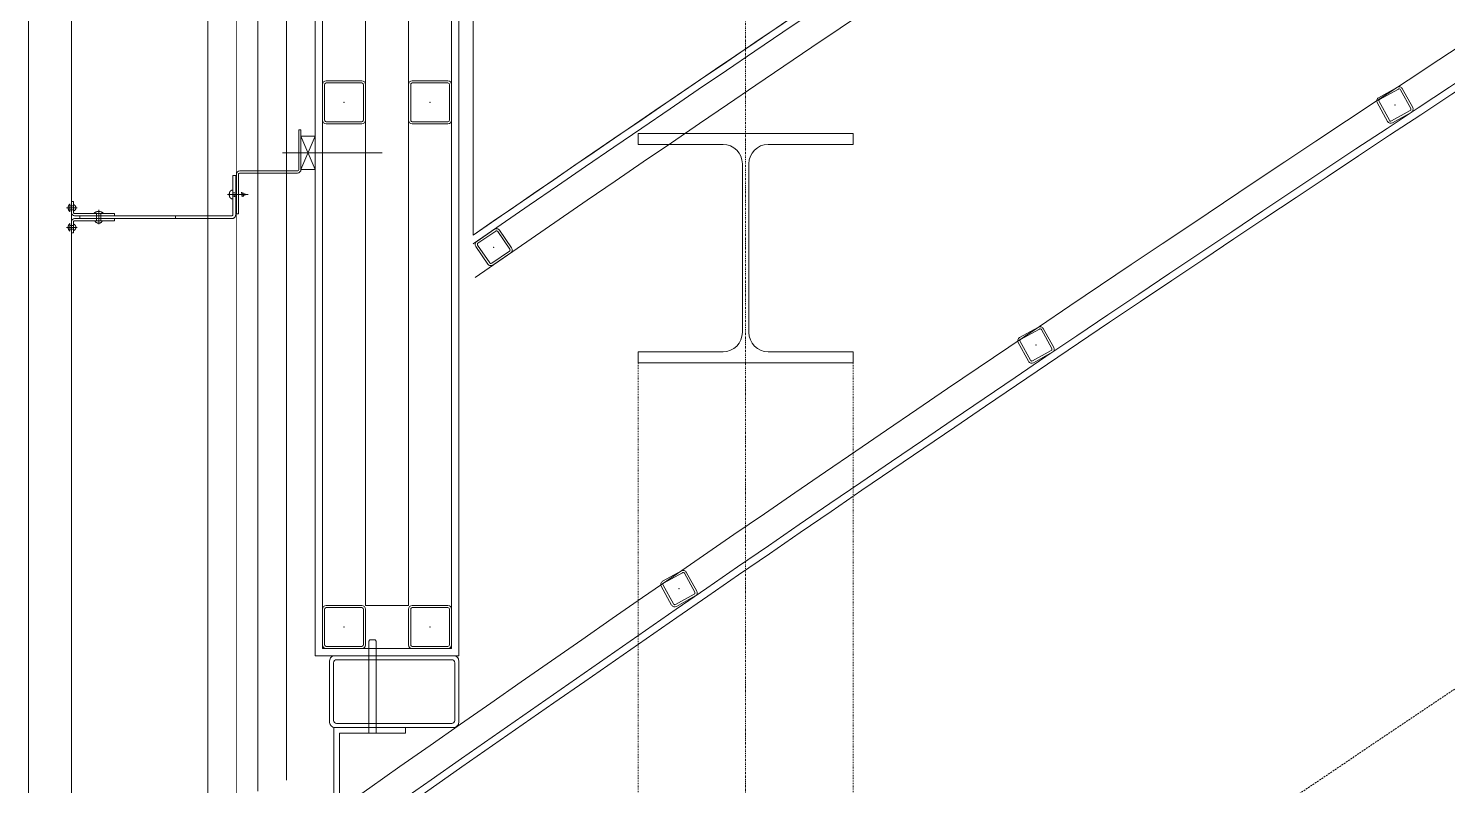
# Model space of a CAD drawing. Extents: x -1439 to 23780, y -1362 to 4476.
# Drawn here: x 7067.5 to 7265.4, y 870.8 to 976.3 of the extents above; entities that cross this region are included whole.
import ezdxf

# ---------------------------------------------------------------- set-up
doc = ezdxf.new("R2010")
doc.units = 0
doc.header["$MEASUREMENT"] = 0
for name, pattern in [('Audi$0$DASHDOT2', [0.5, 0.25, -0.125, 0, -0.125]), ('Audi$0$DOT2', [0.125, 0, -0.125]), ('Audi$0$HIDDEN', [0.375, 0.25, -0.125])]:
    doc.linetypes.add(name, pattern=pattern)
doc.layers.get('0').update_dxf_attribs({"color": 9, "lineweight": 9})
for name, color, linetype, lineweight in [('Audi$0$06C', 8, 'Continuous', 9), ('Audi$0$06D', 8, 'Continuous', 9), ('Audi$0$10', 8, 'Continuous', 9), ('Audi$0$11', 8, 'Continuous', 9), ('Audi$0$20', 8, 'Audi$0$DOT2', 9), ('Audi$0$24', 8, 'Audi$0$DASHDOT2', 9), ('Audi$0$33', 8, 'Audi$0$BATTING', 9), ('Audi$0$35', 8, 'Continuous', 9)]:
    doc.layers.add(name, color=color, linetype=linetype, lineweight=lineweight)
doc.linetypes.add('Audi$0$BATTING', pattern='A,0.0001,-0.1,[134,ltypeshp.shx,S=0.1,R=0,X=-0.1,Y=0],-0.2,[134,ltypeshp.shx,S=0.1,R=180,X=0.1,Y=0],-0.1', length=0.4001)

# ---------------------------------------------------------------- blocks, each defined once
blk = doc.blocks.new('Audi$0$prf-300')
for p, q in [((0, 32), (30, 32)), ((0, 30.45), (0, 32)), ((30, 32), (30, 30.45)), ((11.85, 30.45), (0, 30.45)), ((30, 30.45), (18.15, 30.45)), ((14.55, 27.75), (14.55, 4.25)), ((15.45, 27.75), (15.45, 4.25)), ((0, 1.55), (11.85, 1.55)), ((0, 0), (0, 1.55)), ((18.15, 1.55), (30, 1.55)), ((30, 1.55), (30, 0)), ((30, 0), (0, 0))]:
    blk.add_line(p, q)
for centre, start, end in [((11.85, 27.75), 0, 90), ((18.15, 27.75), 90, 180), ((11.85, 4.25), 270, 0), ((18.15, 4.25), 180, 270)]:
    blk.add_arc(centre, 2.7, start, end)
blk = doc.blocks.new('Audi$0$A$C35244029')
at = {"layer": 'Audi$0$10', "linetype": 'Continuous', "rotation": 34.60157386000044}
blk.add_blockref('Audi$0$prf-300', (-4203.82, -3207.28), dxfattribs=at)
blk = doc.blocks.new('Audi$0$p- alum kaplama profil')
at = {"lineweight": 13}
blk.add_lwpolyline([(7.12, 12.59), (7.12, 26.49)], dxfattribs=at)
at = {"lineweight": 5}
blk.add_lwpolyline([(9.44, 15.16), (4.79, 15.16), (4.79, 17.16), (9.44, 17.16)], close=True, dxfattribs=at)
for points in [[(4.79, 15.16), (9.44, 17.16)], [(9.44, 15.16), (4.79, 17.16)]]:
    blk.add_lwpolyline(points, dxfattribs=at)
at = {"lineweight": 18}
blk.add_lwpolyline([(4.09, 6.16), (-1.41, 6.16), (-1.41, 6.46), (4.09, 6.46, 0.414214), (4.29, 6.66), (4.29, 14.66, -0.414214), (4.79, 15.16), (10.29, 15.16), (10.29, 14.86), (4.79, 14.86, 0.414214), (4.59, 14.66), (4.59, 6.66, -0.414214)], format="xyb", close=True, dxfattribs=at)
blk.add_lwpolyline([(-2.06, 5.56), (-2.06, -2.34), (-2.06, -15.69), (-1.66, -15.69), (-1.66, -2.34), (-1.66, 5.56), (-1.66, 5.56), (-1.66, 5.57), (-1.66, 5.57), (-1.66, 5.58), (-1.66, 5.58), (-1.65, 5.59), (-1.65, 5.59), (-1.65, 5.59), (-1.65, 5.6), (-1.65, 5.6), (-1.64, 5.61), (-1.64, 5.61), (-1.64, 5.62), (-1.64, 5.62), (-1.63, 5.62), (-1.63, 5.63), (-1.63, 5.63), (-1.62, 5.63), (-1.62, 5.64), (-1.61, 5.64), (-1.61, 5.64), (-1.61, 5.64), (-1.6, 5.65), (-1.6, 5.65), (-1.59, 5.65), (-1.59, 5.65), (-1.58, 5.65), (-1.58, 5.65), (-1.57, 5.66), (-1.57, 5.66), (-1.56, 5.66), (-1.56, 5.66), (3.94, 5.66), (3.94, 6.06), (-1.56, 6.06), (-1.58, 6.06), (-1.61, 6.05), (-1.63, 6.05), (-1.66, 6.05), (-1.68, 6.04), (-1.7, 6.03), (-1.73, 6.03), (-1.75, 6.02), (-1.77, 6.01), (-1.79, 6), (-1.82, 5.99), (-1.84, 5.97), (-1.86, 5.96), (-1.88, 5.94), (-1.89, 5.93), (-1.91, 5.91), (-1.93, 5.89), (-1.95, 5.87), (-1.96, 5.85), (-1.97, 5.83), (-1.99, 5.81), (-2, 5.79), (-2.01, 5.77), (-2.02, 5.75), (-2.03, 5.72), (-2.04, 5.7), (-2.04, 5.68), (-2.05, 5.65), (-2.05, 5.63), (-2.06, 5.61), (-2.06, 5.58)], close=True)
blk.add_lwpolyline([(-1.66, -2.34), (-2.06, -2.34)])
for points in [[(-2.36, -10.84), (-2.36, -16.39), (-2.36, -16.39, -0.414214), (-2.51, -16.54), (-2.51, -16.54), (-4.06, -16.54), (-4.06, -16.84), (-2.51, -16.84), (-2.51, -16.84, 0.414214), (-2.06, -16.39), (-2.06, -10.84)], [(-1.36, -10.84), (-1.66, -10.84), (-1.66, -16.39, 0.414214), (-1.21, -16.84), (-1.21, -16.84), (0.34, -16.84), (0.34, -16.54), (-1.21, -16.54), (-1.21, -16.54, -0.414214), (-1.36, -16.39), (-1.36, -16.39)]]:
    blk.add_lwpolyline(points, format="xyb", close=True)
for points in [[(1.61, 6.87, -10), (0.98, 6.96, -10)], [(1.56, 7.05, -10), (1.02, 7.13, -10)], [(1.05, 6.91, -10), (1.29, 7.56, -10)], [(1.05, 5.83, -10), (1.05, 6.01, -10)], [(1.29, 4.93, -10), (1.29, 7.8, -10)], [(1.53, 6.82, -10), (1.29, 7.56, -10)], [(1.29, 6.16, -10), (1.29, 6.26, -10)], [(0.67, 5.66, -10), (1.91, 5.66, -10)], [(0.67, 5.66, -10), (0.67, 5.64, -10), (0.67, 5.62, -10), (0.67, 5.6, -10), (0.68, 5.58, -10), (0.68, 5.56, -10), (0.69, 5.54, -10), (0.69, 5.52, -10), (0.7, 5.5, -10), (0.7, 5.48, -10), (0.71, 5.46, -10), (0.72, 5.45, -10), (0.73, 5.43, -10), (0.74, 5.41, -10), (0.75, 5.4, -10), (0.76, 5.38, -10), (0.77, 5.36, -10), (0.79, 5.35, -10), (0.8, 5.33, -10), (0.81, 5.32, -10), (0.83, 5.31, -10), (0.84, 5.29, -10), (0.86, 5.28, -10), (0.87, 5.27, -10), (0.89, 5.26, -10), (0.91, 5.25, -10), (0.92, 5.24, -10), (0.94, 5.23, -10), (0.96, 5.22, -10), (0.98, 5.21, -10), (1, 5.21, -10), (1.02, 5.2, -10), (1.03, 5.2, -10)], [(0.96, 5.66, -10), (0.97, 5.66, -10), (0.97, 5.66, -10), (0.97, 5.66, -10), (0.98, 5.66, -10), (0.98, 5.66, -10), (0.99, 5.66, -10), (0.99, 5.66, -10), (1, 5.66, -10), (1, 5.67, -10), (1, 5.67, -10), (1.01, 5.67, -10), (1.01, 5.67, -10), (1.01, 5.67, -10), (1.02, 5.68, -10), (1.02, 5.68, -10), (1.02, 5.68, -10), (1.03, 5.69, -10), (1.03, 5.69, -10), (1.03, 5.69, -10), (1.04, 5.7, -10), (1.04, 5.7, -10), (1.04, 5.7, -10), (1.04, 5.71, -10), (1.04, 5.71, -10), (1.05, 5.72, -10), (1.05, 5.72, -10), (1.05, 5.72, -10), (1.05, 5.73, -10), (1.05, 5.73, -10), (1.05, 5.74, -10), (1.05, 5.74, -10), (1.05, 5.75, -10)], [(1.33, 5.85, -10), (0.98, 5.88, -10)], [(1.03, 5.2, -10), (1.04, 5.2, -10), (1.05, 5.19, -10), (1.05, 5.19, -10), (1.06, 5.19, -10), (1.06, 5.19, -10), (1.07, 5.19, -10), (1.07, 5.19, -10), (1.08, 5.19, -10), (1.08, 5.19, -10), (1.09, 5.19, -10), (1.09, 5.18, -10), (1.1, 5.18, -10), (1.1, 5.18, -10), (1.11, 5.18, -10), (1.11, 5.18, -10), (1.12, 5.18, -10), (1.12, 5.18, -10), (1.13, 5.18, -10), (1.13, 5.18, -10), (1.14, 5.18, -10), (1.15, 5.18, -10), (1.15, 5.18, -10), (1.16, 5.17, -10), (1.16, 5.17, -10), (1.17, 5.17, -10), (1.17, 5.17, -10), (1.18, 5.17, -10), (1.18, 5.17, -10), (1.19, 5.17, -10), (1.19, 5.17, -10), (1.2, 5.17, -10), (1.2, 5.17, -10)], [(1.05, 5.75, -10), (1.05, 5.83, -10)], [(1.2, 5.17, -10), (1.2, 5.2, -10)], [(1.38, 5.2, -10), (1.2, 5.2, -10)], [(1.38, 5.17, -10), (1.38, 5.2, -10)], [(1.38, 5.17, -10), (1.38, 5.17, -10), (1.39, 5.17, -10), (1.39, 5.17, -10), (1.4, 5.17, -10), (1.41, 5.17, -10), (1.41, 5.17, -10), (1.42, 5.17, -10), (1.42, 5.17, -10), (1.43, 5.17, -10), (1.43, 5.18, -10), (1.44, 5.18, -10), (1.44, 5.18, -10), (1.45, 5.18, -10), (1.45, 5.18, -10), (1.46, 5.18, -10), (1.46, 5.18, -10), (1.47, 5.18, -10), (1.47, 5.18, -10), (1.48, 5.18, -10), (1.48, 5.18, -10), (1.49, 5.18, -10), (1.5, 5.19, -10), (1.5, 5.19, -10), (1.51, 5.19, -10), (1.51, 5.19, -10), (1.52, 5.19, -10), (1.52, 5.19, -10), (1.53, 5.19, -10), (1.53, 5.19, -10), (1.54, 5.19, -10), (1.54, 5.2, -10), (1.55, 5.2, -10)], [(1.53, 5.75, -10), (1.53, 5.92, -10)], [(1.53, 5.75, -10), (1.53, 5.74, -10), (1.53, 5.74, -10), (1.53, 5.73, -10), (1.53, 5.73, -10), (1.53, 5.72, -10), (1.54, 5.72, -10), (1.54, 5.72, -10), (1.54, 5.71, -10), (1.54, 5.71, -10), (1.54, 5.7, -10), (1.54, 5.7, -10), (1.55, 5.7, -10), (1.55, 5.69, -10), (1.55, 5.69, -10), (1.55, 5.69, -10), (1.56, 5.68, -10), (1.56, 5.68, -10), (1.56, 5.68, -10), (1.57, 5.67, -10), (1.57, 5.67, -10), (1.58, 5.67, -10), (1.58, 5.67, -10), (1.58, 5.67, -10), (1.59, 5.66, -10), (1.59, 5.66, -10), (1.6, 5.66, -10), (1.6, 5.66, -10), (1.6, 5.66, -10), (1.61, 5.66, -10), (1.61, 5.66, -10), (1.62, 5.66, -10), (1.62, 5.66, -10)], [(1.55, 5.2, -10), (1.57, 5.2, -10), (1.59, 5.21, -10), (1.6, 5.21, -10), (1.62, 5.22, -10), (1.64, 5.23, -10), (1.66, 5.24, -10), (1.68, 5.25, -10), (1.69, 5.26, -10), (1.71, 5.27, -10), (1.73, 5.28, -10), (1.74, 5.29, -10), (1.76, 5.31, -10), (1.77, 5.32, -10), (1.78, 5.33, -10), (1.8, 5.35, -10), (1.81, 5.36, -10), (1.82, 5.38, -10), (1.83, 5.4, -10), (1.84, 5.41, -10), (1.85, 5.43, -10), (1.86, 5.45, -10), (1.87, 5.46, -10), (1.88, 5.48, -10), (1.89, 5.5, -10), (1.89, 5.52, -10), (1.9, 5.54, -10), (1.9, 5.56, -10), (1.9, 5.58, -10), (1.91, 5.6, -10), (1.91, 5.62, -10), (1.91, 5.64, -10), (1.91, 5.66, -10)], [(-2.86, -13.04, 0), (-0.86, -13.04, 0)], [(-2.36, -12.52, 0), (-2.4, -12.53, 0), (-2.43, -12.56, 0), (-2.47, -12.58, 0), (-2.5, -12.6, 0), (-2.53, -12.63, 0), (-2.56, -12.66, 0), (-2.59, -12.69, 0), (-2.61, -12.73, 0), (-2.63, -12.76, 0), (-2.65, -12.8, 0), (-2.67, -12.84, 0), (-2.68, -12.88, 0), (-2.69, -12.92, 0), (-2.7, -12.96, 0), (-2.71, -13, 0), (-2.71, -13.04, 0), (-2.71, -13.08, 0), (-2.7, -13.13, 0), (-2.69, -13.17, 0), (-2.68, -13.21, 0), (-2.67, -13.25, 0), (-2.65, -13.28, 0), (-2.63, -13.32, 0), (-2.61, -13.36, 0), (-2.59, -13.39, 0), (-2.56, -13.42, 0), (-2.53, -13.45, 0), (-2.5, -13.48, 0), (-2.47, -13.51, 0), (-2.43, -13.53, 0), (-2.4, -13.55, 0), (-2.36, -13.57, 0)], [(-2.36, -13.04, 0), (-2.36, -12.52, 0)], [(-2.36, -13.04, 0), (-2.36, -12.73, 0)], [(-2.36, -12.73, 0), (-2.36, -13.04, 0)], [(-1.36, -12.73, 0), (-2.36, -12.73, 0)], [(-2.36, -13.04, 0), (-2.36, -13.36, 0)], [(-2.36, -13.04, 0), (-2.36, -13.57, 0)], [(-2.36, -13.36, 0), (-2.36, -13.04, 0)], [(-1.36, -13.36, 0), (-2.36, -13.36, 0)], [(-1.36, -13.04, 0), (-1.36, -12.37, 0)], [(-1.36, -13.72, 0), (-1.32, -13.68, 0), (-1.29, -13.65, 0), (-1.26, -13.61, 0), (-1.23, -13.58, 0), (-1.2, -13.54, 0), (-1.18, -13.5, 0), (-1.16, -13.45, 0), (-1.14, -13.41, 0), (-1.12, -13.37, 0), (-1.1, -13.32, 0), (-1.09, -13.28, 0), (-1.08, -13.23, 0), (-1.07, -13.18, 0), (-1.06, -13.14, 0), (-1.06, -13.09, 0), (-1.06, -13.04, 0), (-1.06, -12.99, 0), (-1.06, -12.95, 0), (-1.07, -12.9, 0), (-1.08, -12.85, 0), (-1.09, -12.81, 0), (-1.1, -12.76, 0), (-1.12, -12.72, 0), (-1.14, -12.67, 0), (-1.16, -12.63, 0), (-1.18, -12.59, 0), (-1.2, -12.55, 0), (-1.23, -12.51, 0), (-1.26, -12.47, 0), (-1.29, -12.43, 0), (-1.32, -12.4, 0), (-1.36, -12.37, 0)], [(-1.36, -13.04, 0), (-1.36, -13.72, 0)], [(-3.84, -17.04, 0), (-3.81, -17.07, 0), (-3.78, -17.1, 0), (-3.75, -17.12, 0), (-3.72, -17.15, 0), (-3.69, -17.17, 0), (-3.66, -17.19, 0), (-3.62, -17.21, 0), (-3.59, -17.23, 0), (-3.55, -17.24, 0), (-3.52, -17.26, 0), (-3.48, -17.27, 0), (-3.44, -17.28, 0), (-3.4, -17.28, 0), (-3.36, -17.29, 0), (-3.32, -17.29, 0), (-3.29, -17.29, 0), (-3.25, -17.29, 0), (-3.21, -17.29, 0), (-3.17, -17.28, 0), (-3.13, -17.28, 0), (-3.09, -17.27, 0), (-3.06, -17.26, 0), (-3.02, -17.24, 0), (-2.98, -17.23, 0), (-2.95, -17.21, 0), (-2.91, -17.19, 0), (-2.88, -17.17, 0), (-2.85, -17.15, 0), (-2.82, -17.12, 0), (-2.79, -17.1, 0), (-2.76, -17.07, 0), (-2.73, -17.04, 0)], [(-3.29, -17.04, 0), (-3.84, -17.04, 0)], [(-2.85, -16.54, 0), (-2.86, -16.51, 0), (-2.87, -16.47, 0), (-2.89, -16.44, 0), (-2.91, -16.41, 0), (-2.93, -16.38, 0), (-2.96, -16.35, 0), (-2.98, -16.33, 0), (-3.01, -16.31, 0), (-3.04, -16.29, 0), (-3.07, -16.27, 0), (-3.11, -16.25, 0), (-3.14, -16.24, 0), (-3.18, -16.23, 0), (-3.21, -16.22, 0), (-3.25, -16.22, 0), (-3.29, -16.22, 0), (-3.32, -16.22, 0), (-3.36, -16.22, 0), (-3.39, -16.23, 0), (-3.43, -16.24, 0), (-3.46, -16.25, 0), (-3.5, -16.27, 0), (-3.53, -16.29, 0), (-3.56, -16.31, 0), (-3.59, -16.33, 0), (-3.61, -16.35, 0), (-3.64, -16.38, 0), (-3.66, -16.41, 0), (-3.68, -16.44, 0), (-3.7, -16.47, 0), (-3.71, -16.51, 0), (-3.73, -16.54, 0)], [(-3.29, -16.54, 0), (-3.73, -16.54, 0)], [(-3.29, -16.54, 0), (-3.55, -16.54, 0)], [(-3.55, -16.54, 0), (-3.29, -16.54, 0)], [(-3.55, -17.04, 0), (-3.55, -16.54, 0)], [(-3.29, -17.54, 0), (-3.29, -16.04, 0)], [(-3.29, -16.54, 0), (-2.85, -16.54, 0)], [(-3.29, -16.54, 0), (-3.03, -16.54, 0)], [(-3.03, -16.54, 0), (-3.29, -16.54, 0)], [(-3.29, -17.04, 0), (-2.73, -17.04, 0)], [(-3.03, -17.04, 0), (-3.03, -16.54, 0)], [(-0.56, -17.04, 0), (-1.11, -17.04, 0)], [(0, -17.04, 0), (-0.03, -17.07, 0), (-0.06, -17.1, 0), (-0.09, -17.12, 0), (-0.12, -17.15, 0), (-0.15, -17.17, 0), (-0.18, -17.19, 0), (-0.22, -17.21, 0), (-0.25, -17.23, 0), (-0.29, -17.24, 0), (-0.33, -17.26, 0), (-0.36, -17.27, 0), (-0.4, -17.28, 0), (-0.44, -17.28, 0), (-0.48, -17.29, 0), (-0.52, -17.29, 0), (-0.56, -17.29, 0), (-0.59, -17.29, 0), (-0.63, -17.29, 0), (-0.67, -17.28, 0), (-0.71, -17.28, 0), (-0.75, -17.27, 0), (-0.79, -17.26, 0), (-0.82, -17.24, 0), (-0.86, -17.23, 0), (-0.89, -17.21, 0), (-0.93, -17.19, 0), (-0.96, -17.17, 0), (-0.99, -17.15, 0), (-1.02, -17.12, 0), (-1.05, -17.1, 0), (-1.08, -17.07, 0), (-1.11, -17.04, 0)], [(-1, -16.54, 0), (-0.98, -16.51, 0), (-0.97, -16.47, 0), (-0.95, -16.44, 0), (-0.93, -16.41, 0), (-0.91, -16.38, 0), (-0.88, -16.35, 0), (-0.86, -16.33, 0), (-0.83, -16.31, 0), (-0.8, -16.29, 0), (-0.77, -16.27, 0), (-0.73, -16.25, 0), (-0.7, -16.24, 0), (-0.66, -16.23, 0), (-0.63, -16.22, 0), (-0.59, -16.22, 0), (-0.56, -16.22, 0), (-0.52, -16.22, 0), (-0.48, -16.22, 0), (-0.45, -16.23, 0), (-0.41, -16.24, 0), (-0.38, -16.25, 0), (-0.34, -16.27, 0), (-0.31, -16.29, 0), (-0.28, -16.31, 0), (-0.25, -16.33, 0), (-0.23, -16.35, 0), (-0.2, -16.38, 0), (-0.18, -16.41, 0), (-0.16, -16.44, 0), (-0.14, -16.47, 0), (-0.13, -16.51, 0), (-0.12, -16.54, 0)], [(-0.56, -16.54, 0), (-1, -16.54, 0)], [(-0.56, -16.54, 0), (-0.82, -16.54, 0)], [(-0.82, -16.54, 0), (-0.56, -16.54, 0)], [(-0.82, -17.04, 0), (-0.82, -16.54, 0)], [(-0.56, -17.54, 0), (-0.56, -16.04, 0)], [(-0.56, -16.54, 0), (-0.3, -16.54, 0)], [(-0.56, -16.54, 0), (-0.12, -16.54, 0)], [(-0.3, -16.54, 0), (-0.56, -16.54, 0)], [(-0.56, -17.04, 0), (0, -17.04, 0)], [(-0.3, -17.04, 0), (-0.3, -16.54, 0)]]:
    blk.add_polyline3d(points)
blk = doc.blocks.new('Audi$0$Prf-40x40')
for points in [[(1.5, -2), (-1.5, -2, -0.414214), (-2, -1.5), (-2, 1.5, -0.414214), (-1.5, 2), (1.5, 2, -0.414214), (2, 1.5), (2, -1.5, -0.414214)], [(1.5, -1.7), (-1.5, -1.7, -0.414214), (-1.7, -1.5), (-1.7, 1.5, -0.414214), (-1.5, 1.7), (1.5, 1.7, -0.414214), (1.7, 1.5), (1.7, -1.5, -0.414214)]]:
    blk.add_lwpolyline(points, format="xyb", close=True)
at = {"color": 252}
blk.add_point((0, 0), dxfattribs=at)
blk = doc.blocks.new('Audi$0$prf-60x60')
for points in [[(-2.5, -6), (2.5, -6, 0.414214), (3, -5.5), (3, -0.5, 0.414214), (2.5, 0), (-2.5, 0, 0.414214), (-3, -0.5), (-3, -5.5, 0.414214)], [(-2.5, -5.7), (2.5, -5.7, 0.414214), (2.7, -5.5), (2.7, -0.5, 0.414214), (2.5, -0.3), (-2.5, -0.3, 0.414214), (-2.7, -0.5), (-2.7, -5.5, 0.414214)]]:
    blk.add_lwpolyline(points, format="xyb", close=True)
at = {"color": 252}
blk.add_point((0, -3), dxfattribs=at)

msp = doc.modelspace()

# ---------------------------------------------------------------- linework, layer by layer
at = {"layer": 'Audi$0$06C'}
msp.add_line((7067.5, 861.68), (7067.5, 2865), dxfattribs=at)
msp.add_lwpolyline([(7676.22, 1215.64), (7737.75, 1104.54, 0.030791), (7109.42, 704.15), (7109.42, 847.7)], format="xyb", dxfattribs=at)
at = {"layer": 'Audi$0$06D'}
for points in [[(7098.17, 861.98), (7092.5, 861.98), (7092.5, 1450)], [(7099.5, 869.98), (7099.5, 1450)]]:
    msp.add_lwpolyline(points, dxfattribs=at)
msp.add_lwpolyline([(7114.5, 1443), (7120.5, 1443), (7120.5, 895.86), (7114.5, 895.86)], close=True, dxfattribs=at)
msp.add_lwpolyline([(7110.87, 867.48, -0.026656), (7669.43, 1217.59), (7645.2, 1261.33, 0.024327), (7129.77, 941.6, 0.024327)], format="xyb", dxfattribs=at)
at = {"layer": 'Audi$0$10'}
msp.add_line((7073.5, 861.68), (7073.5, 2859), dxfattribs=at)
at = {"layer": 'Audi$0$10', "const_width": 0.1}
msp.add_lwpolyline([(7096.5, 861.98), (7096.5, 1456.63)], dxfattribs=at)
at = {"layer": 'Audi$0$10'}
msp.add_lwpolyline([(7115.97, 878.06), (7115.97, 890.88), (7115.84, 891.06), (7115.09, 891.06), (7114.97, 890.88), (7114.97, 878.06)], dxfattribs=at)
for points in [[(7109.5, 888.16), (7109.5, 879.56, 0.412203), (7110.2, 878.86), (7126.8, 878.86, 0.414214), (7127.5, 879.56), (7127.5, 888.16, 0.414214), (7126.8, 888.86), (7110.2, 888.86, 0.414214), (7109.5, 888.16), (7109.5, 879.56)], [(7110.06, 879.84), (7110.06, 887.88, -0.414214), (7110.48, 888.3), (7126.52, 888.3, -0.414214), (7126.94, 887.88), (7126.94, 879.84, -0.414214), (7126.52, 879.42), (7110.48, 879.42, -0.414214), (7110.06, 879.84, -1)]]:
    msp.add_lwpolyline(points, format="xyb", dxfattribs=at)
msp.add_lwpolyline([(7120.07, 878.86), (7110.07, 878.86), (7110.07, 861.38), (7110.87, 861.38), (7110.87, 878.06), (7110.87, 878.06), (7120.07, 878.06)], close=True, dxfattribs=at)
at = {"layer": 'Audi$0$11'}
for points in [[(7107.5, 1450), (7127.5, 1450), (7127.5, 888.86), (7107.5, 888.86)], [(7108.5, 1449), (7126.5, 1449), (7126.5, 889.86), (7108.5, 889.86)]]:
    msp.add_lwpolyline(points, close=True, dxfattribs=at)
msp.add_lwpolyline([(7129.5, 946.27, -0.02439), (7646.76, 1266.77), (7674.86, 1216.03, 0.026932), (7110.87, 862.59), (7110.87, 861.37, -0.027001), (7676.22, 1215.64), (7647.15, 1268.13, 0.024402), (7129.5, 947.48)], format="xyb", dxfattribs=at)
at = {"layer": 'Audi$0$20', "linetype": 'Audi$0$HIDDEN'}
msp.add_lwpolyline([(7109.42, 775.36, -0.029077), (7709.78, 1155.04)], format="xyb", dxfattribs=at)
at = {"layer": 'Audi$0$20'}
for points in [[(7152.5, 864.03), (7152.5, 929.68)], [(7182.5, 864.03), (7182.5, 929.68)]]:
    msp.add_lwpolyline(points, dxfattribs=at)
at = {"layer": 'Audi$0$24'}
msp.add_lwpolyline([(7167.5, 195), (7167.5, 4035)], dxfattribs=at)
at = {"layer": 'Audi$0$33', "ltscale": 0.4}
msp.add_lwpolyline([(7103.47, 1450), (7103.5, 871.53), (7103.5, 871.53)], dxfattribs=at)
at = {"layer": 'Audi$0$35'}
msp.add_lwpolyline([(7497.5, 1835), (7497.5, 1182.71), (7497.58, 1182.57, 0.017498), (7129.5, 947.48), (7129.5, 1835)], format="xyb", close=True, dxfattribs=at)

# ---------------------------------------------------------------- block references
at = {"rotation": 325.3984261400331}
msp.add_blockref('Audi$0$A$C35244029', (12434.05, 1182.45), dxfattribs=at)
at = {"layer": 'Audi$0$10'}
for p in [(7111.5, 969), (7123.5, 969), (7111.5, 895.86), (7123.5, 895.86)]:
    msp.add_blockref('Audi$0$prf-60x60', p, dxfattribs=at)
at = {"layer": 'Audi$0$10', "xscale": -1}
for name, p, rotation in [('Audi$0$Prf-40x40', (7258.02, 965.63), 28.99122559832658), ('Audi$0$p- alum kaplama profil', (7090.34, 951.86), 270), ('Audi$0$Prf-40x40', (7132.38, 945.81), 34.29591848410994), ('Audi$0$Prf-40x40', (7207.97, 932.18), 28.99122559832658), ('Audi$0$Prf-40x40', (7158.2, 898.21), 28.99122559832658)]:
    msp.add_blockref(name, p, dxfattribs=dict(at, rotation=rotation))

doc.saveas('drawing.dxf')
